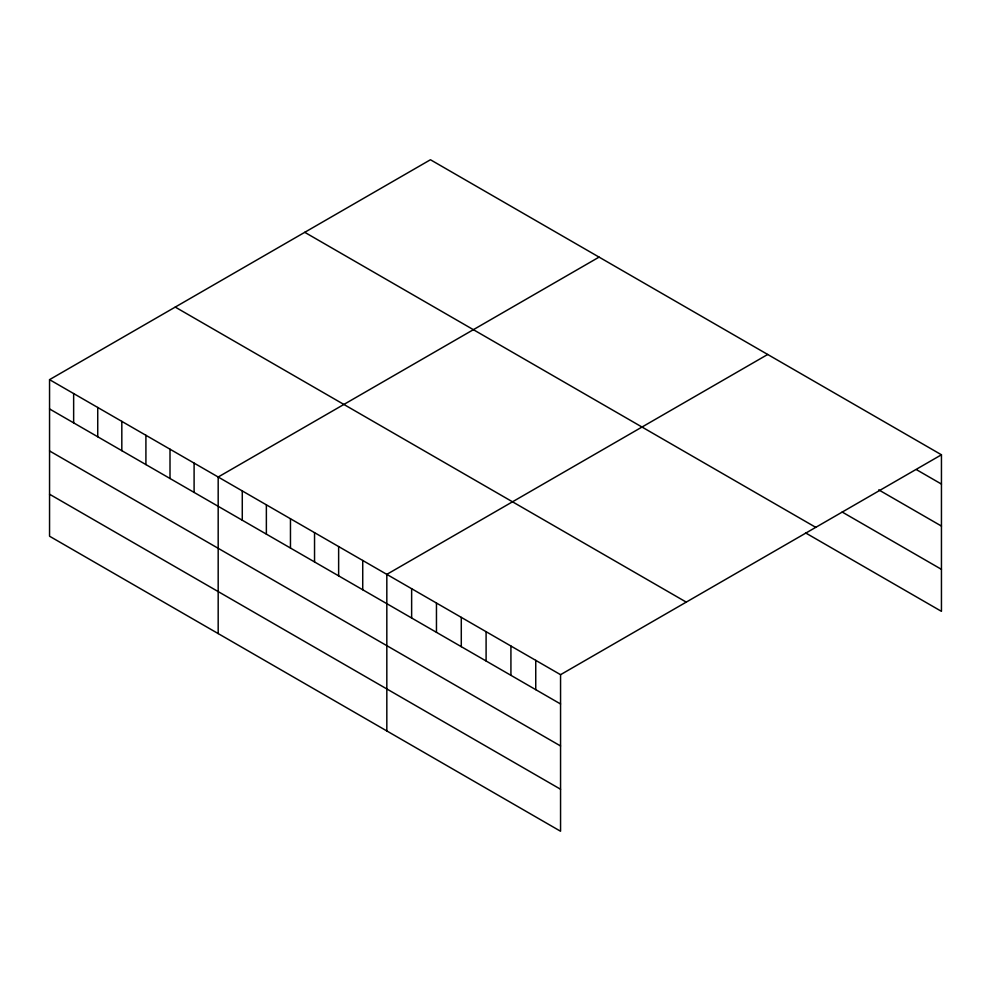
<?xml version="1.0" encoding="UTF-8"?>
<svg xmlns="http://www.w3.org/2000/svg" width="991" height="991" viewBox="0 0 991 991"><rect width="100%" height="100%" fill="white"/><g stroke="black" fill="none" stroke-linecap="round" stroke-linejoin="round"><path stroke-width="1.49" d="M49.55 379.652L560.559 674.685L560.559 831.251L49.55 536.218L49.55 379.652L430.441 159.749L941.45 454.782L941.45 611.348L805.584 532.91M599.072 257.115L218.181 477.018L218.181 633.571M767.703 354.468L386.824 574.371L386.824 730.937M560.559 674.685L941.45 454.782M916.625 469.746L941.45 484.079M878.744 489.876L941.45 526.072M842.164 512.025L941.45 569.342M304.745 232.315L815.754 527.348M175.246 307.086L686.255 602.119M49.55 408.949L560.559 703.982M49.55 450.942L560.559 745.975M49.55 494.224L560.559 789.245M535.747 660.353L535.747 689.649M510.922 646.021L510.922 675.317M486.098 631.701L486.098 660.985M461.286 617.368L461.286 646.665M436.461 603.036L436.461 632.332M411.637 588.704L411.637 618M362.731 560.46L362.731 589.756M338.637 546.561L338.637 575.858M314.543 532.65L314.543 561.947M290.462 518.739L290.462 548.035M266.368 504.828L266.368 534.124M242.275 490.917L242.275 520.213M194.1 463.107L194.1 492.403M170.006 449.196L170.006 478.492M145.912 435.284L145.912 464.581M121.819 421.373L121.819 450.67M97.737 407.474L97.737 436.771M73.644 393.563L73.644 422.86"/></g></svg>
